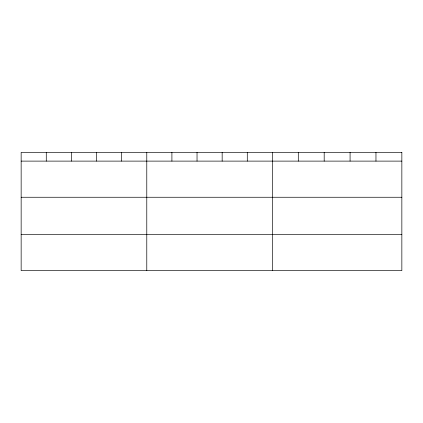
<?xml version="1.0" encoding="UTF-8"?>
<svg xmlns="http://www.w3.org/2000/svg" width="423" height="423" viewBox="0 0 423 423"><rect width="100%" height="100%" fill="white"/><g stroke="black" fill="none" stroke-linecap="round" stroke-linejoin="round"><path stroke-width="0.63" d="M21.15 161.11L401.85 161.11M21.15 197.255L401.85 197.255M21.15 234.495L401.85 234.495M375.962 152.359L375.962 161.11M350.075 152.359L350.075 161.11M324.187 152.359L324.187 161.11M298.3 152.359L298.3 161.11M272.412 152.359L272.412 270.641M247.286 152.359L247.286 161.11M222.16 152.359L222.16 161.11M197.033 152.359L197.033 161.11M171.907 152.359L171.907 161.11M146.781 152.359L146.781 270.641M121.655 152.359L121.655 161.11M96.529 152.359L96.529 161.11M71.402 152.359L71.402 161.11M46.276 152.359L46.276 161.11M401.85 152.359L21.15 152.359L21.15 270.641L401.85 270.641L401.85 152.359"/></g></svg>
